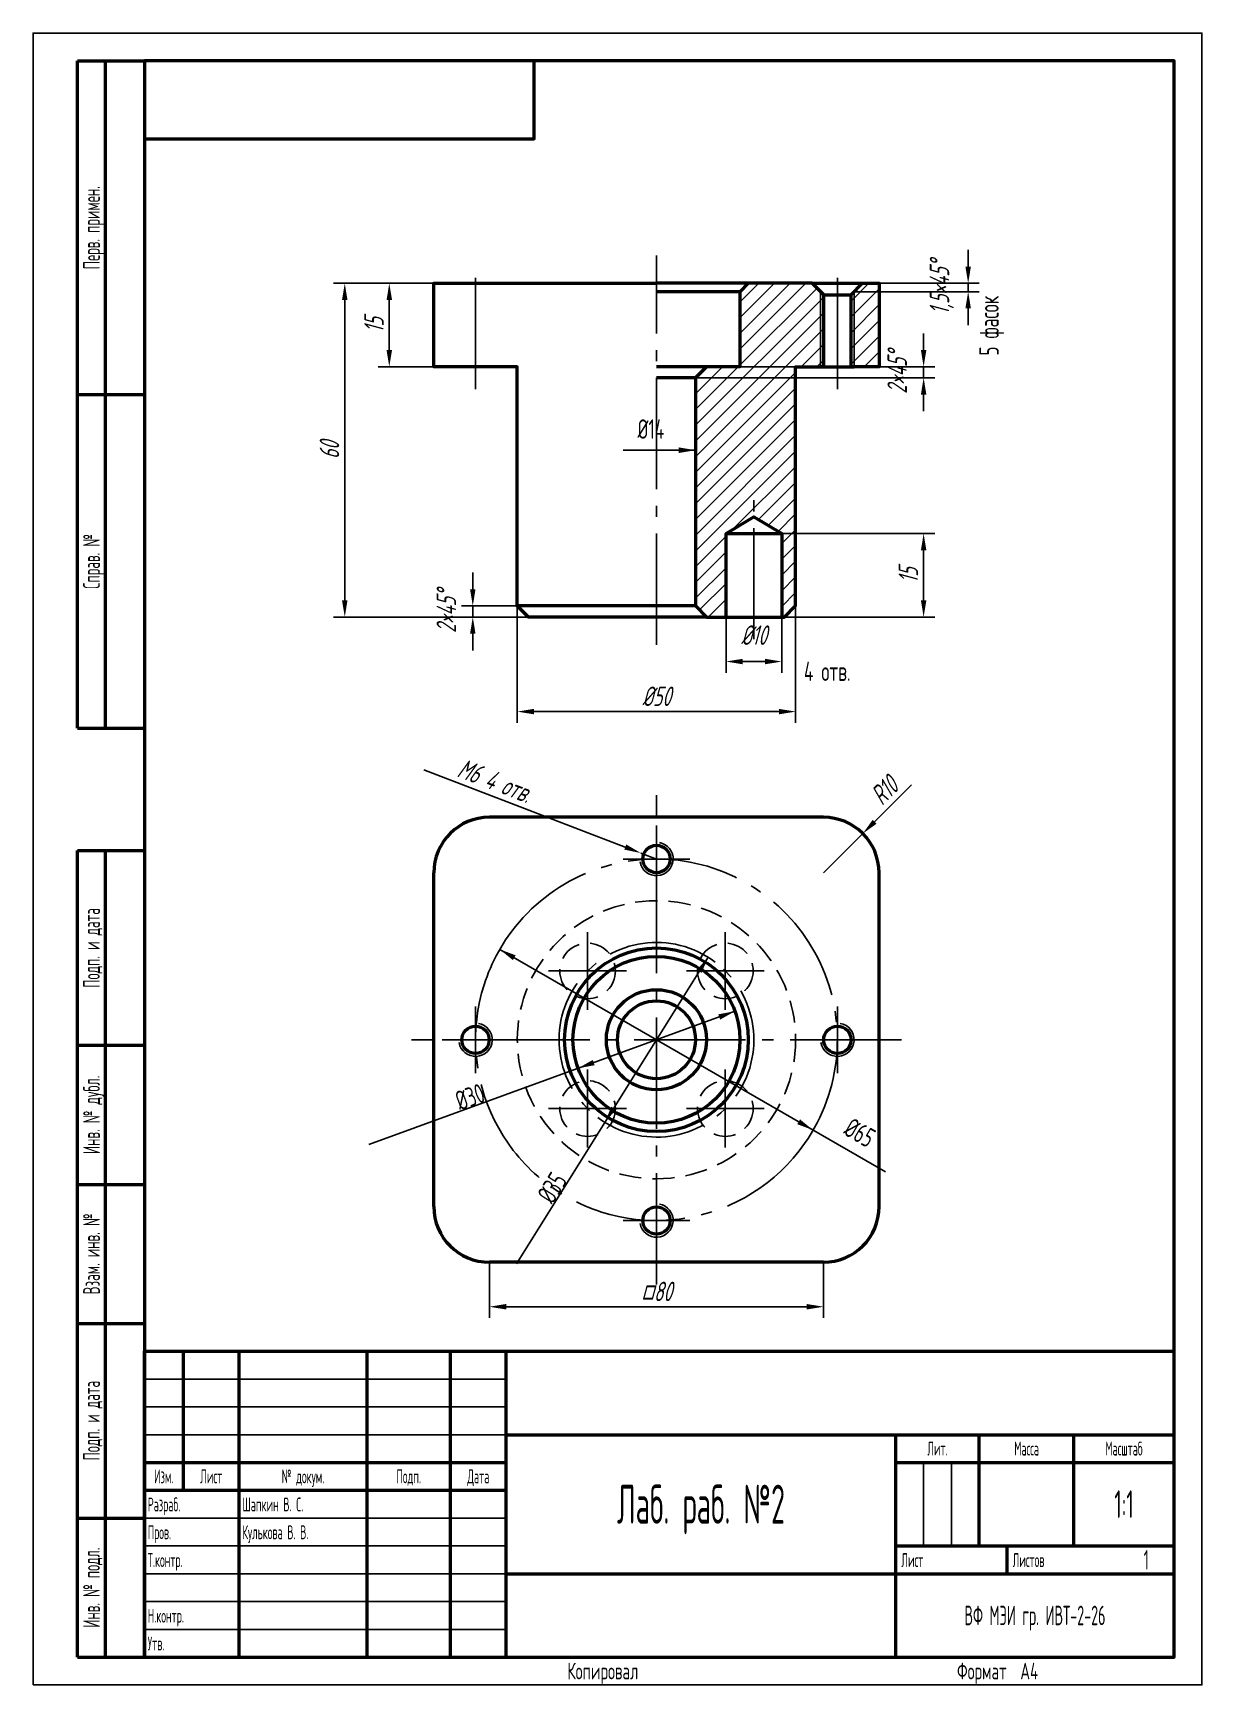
# Model space of a CAD drawing. Header units: millimetres. Extents: x 0 to 210, y 0 to 297.
import ezdxf
from ezdxf.enums import TextEntityAlignment as Align

# ---------------------------------------------------------------- set-up
doc = ezdxf.new("R2010")
doc.units = ezdxf.units.MM
doc.linetypes.add('AXIS', pattern=[28, 20, -3, 2, -3])
doc.linetypes.add('HID', pattern=[6, 4, -2])
for name, color, linetype, lineweight in [('Осевая', 1, 'AXIS', 25), ('Основная', 7, 'Continuous', 50), ('Размеры', 3, 'Continuous', 25), ('Рамка', 7, 'Continuous', 50), ('Рамка_тонкая', 7, 'Continuous', 25), ('Тонкая', 7, 'Continuous', 25), ('Штриховая', 5, 'HID', 25), ('Штриховка', 8, 'Continuous', 25)]:
    doc.layers.add(name, color=color, linetype=linetype, lineweight=lineweight)
doc.styles.add('GOST', font='GOST type A.ttf', dxfattribs={"width": 0.8, "oblique": 15})
doc.dimstyles.new('ГОСТ', dxfattribs={"dimtxt": 3.5, "dimasz": 3, "dimexe": 2, "dimexo": 0, "dimgap": 1, "dimtad": 1, "dimdec": 1, "dimtxsty": 'GOST', "dimcen": 2.5, "dimclrd": 3, "dimclre": 3, "dimclrt": 3, "dimazin": 3, "dimtfac": 1, "dimtmove": 0, "dimatfit": 3, "dimlwd": 25, "dimlwe": 25})

msp = doc.modelspace()

# ---------------------------------------------------------------- hatches: boundary and pattern name
at = {"layer": 'Размеры'}
for points in [[(119, 222), (116, 221.5), (116, 222.5)], [(83.85, 132.25), (86.7, 131.18), (86.2, 130.32)], [(121.27, 130.84), (120.11, 128.03), (119.26, 128.56)], [(126.1, 121.13), (123.45, 119.63), (123.11, 120.57)], [(97.9, 110.87), (100.89, 111.43), (100.55, 112.37)], [(102.73, 101.16), (104.74, 103.44), (103.89, 103.97)], [(140.15, 99.75), (137.8, 101.68), (137.3, 100.82)]]:
    msp.add_hatch(color=3, dxfattribs=at).paths.add_polyline_path(points)
at = {"layer": 'Штриховка'}
h = msp.add_hatch(dxfattribs=at)
h.set_pattern_fill('ANSI31', scale=0.62992)
h.paths.add_polyline_path([(121, 192), (124.5, 192), (124.5, 207), (129.5, 210), (134.5, 207), (134.5, 192), (135, 192), (137, 194), (137, 237), (142.04, 237), (142.04, 249.96), (140, 252), (128.5, 252), (127, 250.5), (127, 237), (121, 237), (119, 235), (119, 194)])
h = msp.add_hatch(dxfattribs=at)
h.set_pattern_fill('ANSI31', scale=0.62992)
h.paths.add_polyline_path([(146.96, 237), (146.96, 249.96), (149, 252), (152, 252), (152, 237)])

# ---------------------------------------------------------------- linework, layer by layer
at = {"layer": 'Осевая'}
for p, q in [((79.5, 233), (79.5, 256)), ((112, 187), (112, 257)), ((144.5, 233), (144.5, 256)), ((129.5, 188), (129.5, 213)), ((112, 72), (112, 160)), ((112, 142.5), (112, 154.5)), ((118, 148.5), (106, 148.5)), ((99.63, 121.37), (99.63, 135.37)), ((124.37, 121.37), (124.37, 135.37)), ((106.63, 128.37), (92.63, 128.37)), ((131.37, 128.37), (117.37, 128.37)), ((79.5, 110), (79.5, 122)), ((144.5, 110), (144.5, 122)), ((156, 116), (68, 116)), ((85.5, 116), (73.5, 116)), ((150.5, 116), (138.5, 116)), ((99.63, 96.63), (99.63, 110.63)), ((124.37, 96.63), (124.37, 110.63)), ((106.63, 103.63), (92.63, 103.63)), ((131.37, 103.63), (117.37, 103.63)), ((112, 77.5), (112, 89.5)), ((118, 83.5), (106, 83.5))]:
    msp.add_line(p, q, dxfattribs=at)
for radius, start, end in [(32.5, 325, 145), (32.5, 145, 325), (17.5, 53, 233), (17.5, 233, 53)]:
    msp.add_arc((112, 116), radius, start, end, dxfattribs=at)
at = {"layer": 'Основная'}
for p, q in [((128.5, 252), (112, 252)), ((127, 250.5), (112, 250.5)), ((140, 252), (149, 252)), ((142.04, 249.96), (146.96, 249.96)), ((127, 237), (112, 237)), ((119, 235), (112, 235)), ((141.5, 237), (147.5, 237)), ((142.04, 237), (141.5, 237)), ((124.5, 207), (134.5, 207)), ((112, 194), (87, 194)), ((119, 194), (112, 194)), ((121, 192), (112, 192)), ((124.5, 192), (134.5, 192)), ((142, 156), (82, 156)), ((72, 86), (72, 146)), ((152, 86), (152, 146)), ((142, 76), (82, 76))]:
    msp.add_line(p, q, dxfattribs=at)
msp.add_lwpolyline([(112, 192), (89, 192), (87, 194), (87, 237), (72, 237), (72, 252), (112, 252)], dxfattribs=at)
for points in [[(121, 192), (124.5, 192), (124.5, 207), (129.5, 210), (134.5, 207), (134.5, 192), (135, 192), (137, 194), (137, 237), (142.04, 237), (142.04, 249.96), (140, 252), (128.5, 252), (127, 250.5), (127, 237), (121, 237), (119, 235), (119, 194)], [(146.96, 237), (146.96, 249.96), (149, 252), (152, 252), (152, 237)]]:
    msp.add_lwpolyline(points, close=True, dxfattribs=at)
for centre, radius in [((112, 148.5), 2.46), ((112, 116), 16.5), ((112, 116), 15), ((112, 116), 9), ((112, 116), 7), ((79.5, 116), 2.46), ((144.5, 116), 2.46), ((112, 83.5), 2.46)]:
    msp.add_circle(centre, radius, dxfattribs=at)
for centre, start, end in [((82, 146), 90, 180), ((142, 146), 0, 90), ((82, 86), 180, 270), ((142, 86), 270, 0)]:
    msp.add_arc(centre, 10, start, end, dxfattribs=at)
at = {"layer": 'Размеры'}
for p, q in [((106, 222), (119, 222)), ((83.85, 132.25), (153.14, 92.25)), ((121.27, 130.84), (86.83, 75.72)), ((126.1, 121.13), (60.32, 97.19))]:
    msp.add_line(p, q, dxfattribs=at)
at = {"layer": 'Рамка'}
for p, q in [((8, 172), (8, 292)), ((8, 292), (20, 292)), ((13, 172), (13, 292)), ((8, 232), (20, 232)), ((8, 172), (20, 172)), ((8, 5), (8, 150)), ((8, 150), (20, 150)), ((13, 5), (13, 150)), ((8, 115), (20, 115)), ((8, 90), (20, 90)), ((8, 65), (20, 65)), ((27, 35), (27, 60)), ((37, 5), (37, 60)), ((60, 5), (60, 60)), ((75, 5), (75, 60)), ((85, 5), (85, 60)), ((85, 45), (205, 45)), ((155, 5), (155, 45)), ((170, 25), (170, 45)), ((187, 25), (187, 45)), ((20, 40), (85, 40)), ((155, 40), (205, 40)), ((20, 35), (85, 35)), ((8, 30), (20, 30)), ((155, 25), (205, 25)), ((175, 20), (175, 25)), ((85, 20), (155, 20)), ((155, 20), (205, 20)), ((8, 5), (20, 5))]:
    msp.add_line(p, q, dxfattribs=at)
msp.add_lwpolyline([(20, 5), (205, 5), (205, 292), (20, 292)], close=True, dxfattribs=at)
for points in [[(20, 278), (90, 278), (90, 292)], [(20, 5), (20, 60), (205, 60)]]:
    msp.add_lwpolyline(points, dxfattribs=at)
at = {"layer": 'Рамка_тонкая'}
for p, q in [((20, 55), (85, 55)), ((20, 50), (85, 50)), ((20, 45), (85, 45)), ((160, 25), (160, 40)), ((165, 25), (165, 40)), ((20, 30), (85, 30)), ((20, 25), (85, 25)), ((20, 20), (85, 20)), ((20, 15), (85, 15)), ((20, 10), (85, 10))]:
    msp.add_line(p, q, dxfattribs=at)
msp.add_lwpolyline([(0, 0), (210, 0), (210, 297), (0, 297)], close=True, dxfattribs=at)
at = {"layer": 'Тонкая'}
for p, q in [((141.5, 237), (141.5, 250.5)), ((147.5, 237), (147.5, 250.5))]:
    msp.add_line(p, q, dxfattribs=at)
for centre in [(112, 148.5), (79.5, 116), (144.5, 116), (112, 83.5)]:
    msp.add_arc(centre, 3, 190, 80, dxfattribs=at)
at = {"layer": 'Штриховая'}
for centre, radius in [((112, 116), 25), ((99.63, 128.37), 5), ((124.37, 128.37), 5), ((99.63, 103.63), 5), ((124.37, 103.63), 5)]:
    msp.add_circle(centre, radius, dxfattribs=at)

# ---------------------------------------------------------------- texts
at = {"layer": 'Размеры', "style": 'GOST', "width": 0.8}
msp.add_text('5 фасок', height=3.5, rotation=90, dxfattribs=at).set_placement((173.5, 239))
msp.add_text('%%c14', height=3.5, dxfattribs=at).set_placement((111, 223), align=Align.BOTTOM_CENTER)
msp.add_text('4 отв.', height=3.5, dxfattribs=at).set_placement((138.5, 180.5))
for s, rotation, p in [('%%c30', 20, (79.45, 103.09)), ('%%c65', 330, (147.14, 96.87)), ('%%c35', 58, (95.63, 87.91))]:
    msp.add_text(s, height=3.5, rotation=rotation, dxfattribs=at).set_placement(p, align=Align.BOTTOM_CENTER)
at = {"layer": 'Рамка_тонкая', "style": 'GOST', "width": 0.7}
for s, p in [('Перв. примен.', (10.5, 262)), ('Справ. №', (10.5, 202)), ('Подп. и дата', (10.5, 132.5)), ('Инв. № дубл.', (10.5, 102.5)), ('Взам. инв. №', (10.5, 77.5)), ('Подп. и дата', (10.5, 47.5)), ('Инв. № подл.', (10.5, 17.5))]:
    msp.add_text(s, height=3, rotation=90, dxfattribs=at).set_placement(p, align=Align.MIDDLE_CENTER)
at = {"layer": 'Рамка_тонкая', "style": 'GOST', "width": 0.65}
for s, height, p in [('Лит.', 2.5, (162.5, 42.5)), ('Масса', 2.5, (178.5, 42.5)), ('Масштаб', 2.5, (196, 42.5)), ('Изм.', 2.5, (23.5, 37.5)), ('Лист', 2.5, (32, 37.5)), ('№ докум.', 2.5, (48.5, 37.5)), ('Подп.', 2.5, (67.5, 37.5)), ('Дата', 2.5, (80, 37.5)), ('Лаб. раб. №2', 7, (120, 32.5)), ('1:1', 5, (196, 32.5)), ('1', 3.5, (200, 22.5)), ('ВФ МЭИ гр. ИВТ-2-26', 3.5, (180, 12.5))]:
    msp.add_text(s, height=height, dxfattribs=at).set_placement(p, align=Align.MIDDLE_CENTER)
at = {"layer": 'Рамка_тонкая', "style": 'GOST'}
for s, height, width, p in [('Разраб.', 2.5, 0.65, (20.6, 31.2)), ('Шапкин В. С.', 2.5, 0.65, (37.6, 31.2)), ('Пров.', 2.5, 0.65, (20.6, 26.2)), ('Кулькова В. В.', 2.5, 0.65, (37.6, 26.2)), ('Т.контр.', 2.5, 0.65, (20.6, 21.2)), ('Лист', 2.5, 0.65, (156, 21.2)), ('Листов', 2.5, 0.65, (176, 21.2)), ('Н.контр.', 2.5, 0.65, (20.6, 11.2)), ('Утв.', 2.5, 0.65, (20.6, 6.2)), ('Копировал', 3, 0.8, (96, 1)), ('Формат  А4', 3, 0.8, (166, 1))]:
    msp.add_text(s, height=height, dxfattribs=dict(at, width=width)).set_placement(p)

# ---------------------------------------------------------------- dimensions: what is measured, and where the dimension line sits
at = {"layer": 'Размеры'}
for base, p1, p2, text in [((168, 250.5), (147.5, 250.5), (149, 252), '1,5×45°'), ((160, 235), (119, 235), (121, 237), '2×45°'), ((79, 192), (89, 192), (87, 194), '2×45°')]:
    msp.add_linear_dim(base=base, p1=p1, p2=p2, angle=90, text=text, dimstyle='ГОСТ', dxfattribs=at).render()
for base, p1, p2 in [((56, 192), (89, 192), (72, 252)), ((64, 237), (72, 237), (72, 252)), ((160, 192), (135, 192), (134.5, 207))]:
    msp.add_linear_dim(base=base, p1=p1, p2=p2, angle=90, dimstyle='ГОСТ', dxfattribs=at).render()
for base, p1, p2, text in [((87, 175), (87, 194), (137, 194), '%%c50'), ((124.5, 184), (124.5, 192), (134.5, 192), '%%c10'), ((82, 68), (82, 76), (142, 76), '□80')]:
    msp.add_linear_dim(base=base, p1=p1, p2=p2, text=text, dimstyle='ГОСТ', dxfattribs=at).render()
msp.add_diameter_dim(center=(112, 148.5), radius=3, location=(82, 160), text='M6 4 отв.', dimstyle='ГОСТ', override={"dimtofl": 1, "dimtmove": 1}, dxfattribs=at).render()
msp.add_radius_dim(center=(142, 146), mpoint=(149.07, 153.07), text='R10', dimstyle='ГОСТ', override={"dimtmove": 1}, dxfattribs=at).render()

doc.saveas('drawing.dxf')
